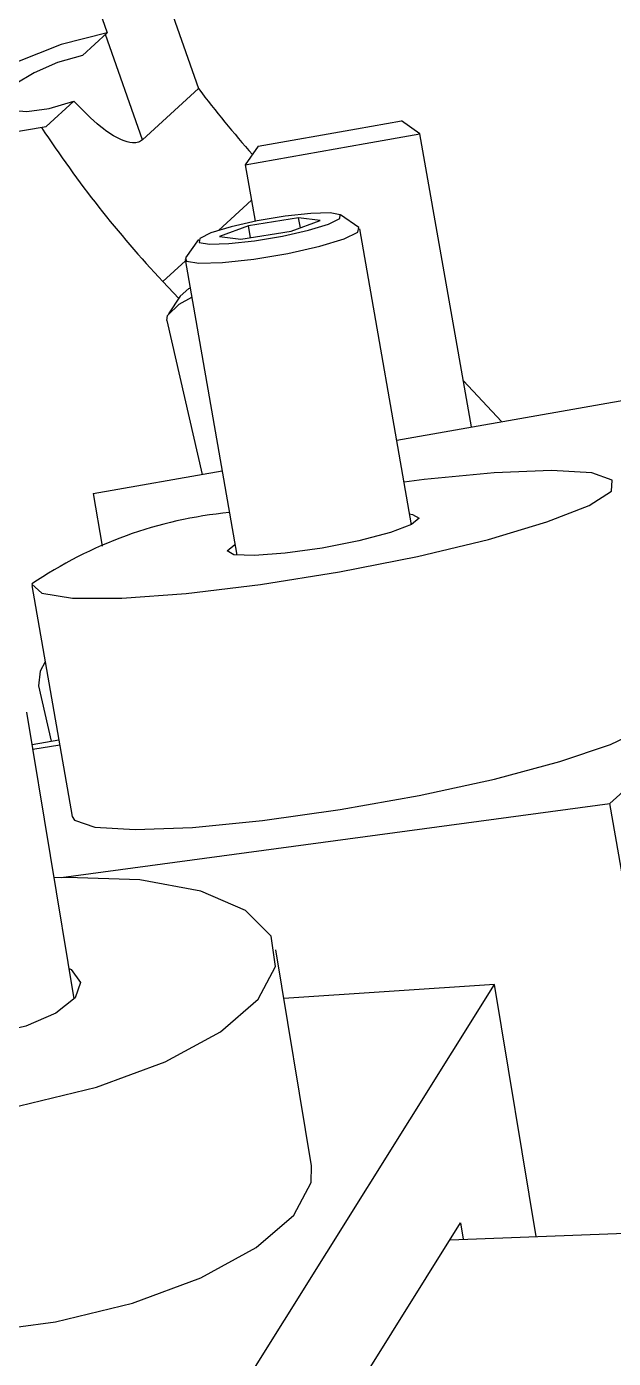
# Model space of a CAD drawing. Header units: millimetres. Extents: x -294 to 2792, y 5 to 1659.
# Drawn here: x 700.477 to 702.462, y 557.822 to 562.325 of the extents above; entities that cross this region are included whole.
import ezdxf

# ---------------------------------------------------------------- set-up
doc = ezdxf.new("R2010")
doc.units = ezdxf.units.MM
doc.layers.get('0').update_dxf_attribs({"lineweight": 18})

msp = doc.modelspace()

# ---------------------------------------------------------------- linework, layer by layer
at = {"color": 7, "linetype": 'Continuous', "lineweight": 25}
for p, q in [((700.3425, 564.1616), (701.0585, 562.1154)), ((700.1898, 563.9051), (700.75, 562.3041)), ((700.6659, 562.2271), (700.75, 562.3041)), ((700.8691, 561.9421), (700.7443, 562.2988)), ((701.0585, 562.1154), (700.8691, 561.9421)), ((700.5438, 561.9876), (700.6371, 562.073)), ((701.2604, 561.9209), (701.5927, 561.9794)), ((701.5927, 561.9794), (701.7447, 562.0063)), ((701.8074, 561.9624), (701.7447, 562.0063)), ((701.2165, 561.8582), (701.6219, 561.9297)), ((701.6219, 561.9297), (701.8074, 561.9624)), ((701.9821, 560.9717), (701.8074, 561.9624)), ((701.2604, 561.9209), (701.2165, 561.8582)), ((701.2165, 561.8582), (701.2503, 561.6667)), ((701.2377, 561.7382), (701.126, 561.6359)), ((701.3971, 561.6784), (701.2271, 561.6513)), ((701.3723, 561.6335), (701.4697, 561.6696)), ((701.4697, 561.6696), (701.3971, 561.6784)), ((701.403, 561.6449), (701.3971, 561.6784)), ((701.6008, 561.646), (701.5389, 561.6887)), ((701.2271, 561.6513), (701.1296, 561.6152)), ((701.1296, 561.6152), (701.2022, 561.6064)), ((701.2022, 561.6064), (701.3723, 561.6335)), ((701.234, 561.6115), (701.2271, 561.6513)), ((701.7789, 560.641), (701.6044, 561.6412)), ((701.0589, 561.6049), (701.0151, 561.5438)), ((701.0141, 561.5336), (700.9374, 561.4634)), ((701.0133, 561.538), (701.1879, 560.5379)), ((700.9374, 561.4634), (700.9916, 561.4054)), ((700.9969, 561.4133), (700.957, 561.3544)), ((700.9509, 561.3314), (701.0707, 560.811)), ((701.9546, 561.1277), (702.0838, 560.9897)), ((701.729, 560.9271), (702.6715, 561.0933)), ((700.7018, 560.746), (701.1381, 560.8229)), ((700.7018, 560.746), (700.7332, 560.5682)), ((700.4951, 560.4357), (700.6314, 559.6547)), ((702.4495, 559.6987), (703.1075, 560.292)), ((700.517, 560.0962), (700.5601, 559.9087)), ((700.6381, 559.0379), (700.4774, 560.0073)), ((700.4956, 559.8973), (700.5863, 559.9133)), ((700.5894, 559.8953), (700.4984, 559.8809)), ((700.5937, 559.4479), (702.4495, 559.6987)), ((702.7017, 558.2533), (702.4495, 559.6987)), ((701.4411, 558.4738), (701.3201, 559.2038)), ((701.1418, 557.62), (702.0594, 559.0865)), ((702.0594, 559.0865), (701.3474, 559.0395)), ((702.2006, 558.2345), (702.0594, 559.0865)), ((701.4198, 557.4409), (701.9448, 558.2801)), ((701.9095, 558.2236), (704.2461, 558.3112)), ((701.9448, 558.2801), (701.9539, 558.2253))]:
    msp.add_line(p, q, dxfattribs=at)
for points in [[(700.75, 562.3041), (700.5942, 562.265), (700.4408, 562.2038), (700.3163, 562.1311), (700.2424, 562.0595), (700.2319, 562.0014), (700.2865, 561.967), (700.3969, 561.9621), (700.5438, 561.9876)], [(700.6659, 562.2271), (700.5822, 562.2033), (700.5023, 562.1693), (700.4388, 562.1304), (700.4012, 562.0926), (700.3954, 562.0617), (700.4223, 562.0425), (700.4778, 562.0379), (700.5533, 562.0486), (700.6371, 562.073)], [(701.438, 561.6935), (701.3514, 561.6839), (701.2568, 561.6679), (701.1688, 561.6481), (701.1007, 561.6274), (701.0629, 561.609), (701.0612, 561.5956), (701.0957, 561.5894), (701.1613, 561.5913), (701.2479, 561.6009), (701.3425, 561.6169), (701.4305, 561.6367), (701.4986, 561.6574), (701.5364, 561.6758), (701.5381, 561.6892), (701.5036, 561.6954), (701.438, 561.6935)], [(701.0151, 561.5438), (701.0179, 561.5325), (701.06, 561.525), (701.1401, 561.5272), (701.2458, 561.539), (701.3611, 561.5584), (701.4685, 561.5826), (701.5515, 561.6079), (701.5977, 561.6304), (701.6008, 561.646)], [(700.9969, 561.4133), (701.0262, 561.4396), (701.0301, 561.4421)], [(700.9509, 561.3314), (700.9538, 561.3488), (700.9927, 561.3865), (701.0356, 561.4107)], [(700.4949, 560.4404), (700.5283, 560.4094), (700.6322, 560.3931), (700.799, 560.3927), (701.0164, 560.4083), (701.2682, 560.4386), (701.5356, 560.4814), (701.799, 560.5336), (702.0388, 560.5913), (702.2371, 560.6502), (702.3793, 560.706), (702.4548, 560.7544), (702.458, 560.7919), (702.3887, 560.8158), (702.2521, 560.8242), (702.0582, 560.8166), (701.8214, 560.7935), (701.7538, 560.785)], [(701.7726, 560.6773), (701.7822, 560.676), (701.8054, 560.6627), (701.7792, 560.6411), (701.7074, 560.6144), (701.6011, 560.5867), (701.4763, 560.5621), (701.3522, 560.5444), (701.2476, 560.5364), (701.1784, 560.5392), (701.1551, 560.5524)], [(701.1551, 560.5524), (701.1813, 560.574), (701.1816, 560.5741)], [(700.5403, 560.1771), (700.5225, 560.1458), (700.517, 560.0962)], [(700.6314, 559.6547), (700.6388, 559.6422), (700.7081, 559.6183), (700.8447, 559.6099), (701.0386, 559.6176), (701.2754, 559.6407), (701.5375, 559.6776), (701.8054, 559.7256), (702.0593, 559.7811), (702.2804, 559.8399), (702.4522, 559.8978), (702.5621, 559.9503), (702.6019, 559.9937)], [(699.3465, 558.8804), (699.3973, 558.7848), (699.5176, 558.7082), (699.6984, 558.6561), (699.9263, 558.6326), (700.1844, 558.6393), (700.4535, 558.6758), (700.7138, 558.7393), (700.9459, 558.8251), (701.1325, 558.9269), (701.2599, 559.0371), (701.3186, 559.1475), (701.3043, 559.25), (701.2179, 559.337), (701.066, 559.4019), (700.8597, 559.4401), (700.6144, 559.4485), (700.5703, 559.447)], [(700.621, 559.1409), (700.6279, 559.1366), (700.6593, 559.0931), (700.6412, 559.0416), (700.5762, 558.9898), (700.4743, 558.9458), (700.351, 558.9162), (700.225, 558.9054), (700.1155, 558.9152), (700.0393, 558.9441), (700.0078, 558.9876)], [(699.4675, 558.1504), (699.5183, 558.0548), (699.6386, 557.9781), (699.8193, 557.9261), (700.0472, 557.9026), (700.3053, 557.9093), (700.5745, 557.9457), (700.8348, 558.0092), (701.0669, 558.095), (701.2535, 558.1968), (701.3809, 558.307), (701.4396, 558.4175), (701.4411, 558.4738)]]:
    msp.add_lwpolyline(points, dxfattribs=at)
for centre, radius, start, end in [((704.163, 564.4743), 3.899, 217.2289, 221.4574), ((703.7701, 564.1156), 3.8805, 213.3265, 223.1161), ((701.2992, 559.2599), 1.4285, 95.4792, 124.2634)]:
    msp.add_arc(centre, radius, start, end, dxfattribs=at)
msp.add_open_spline([(700.8691, 561.9421), (700.8648, 561.9391), (700.8554, 561.9325), (700.831, 561.9309), (700.7869, 561.9442), (700.7168, 561.9905), (700.6667, 562.0424), (700.6371, 562.073)], degree=3, knots=[0, 0, 0, 0, 0.0209213, 0.0462147, 0.0896794, 0.1702914, 0.2858769, 0.2858769, 0.2858769, 0.2858769], dxfattribs=at)

doc.saveas('drawing.dxf')
